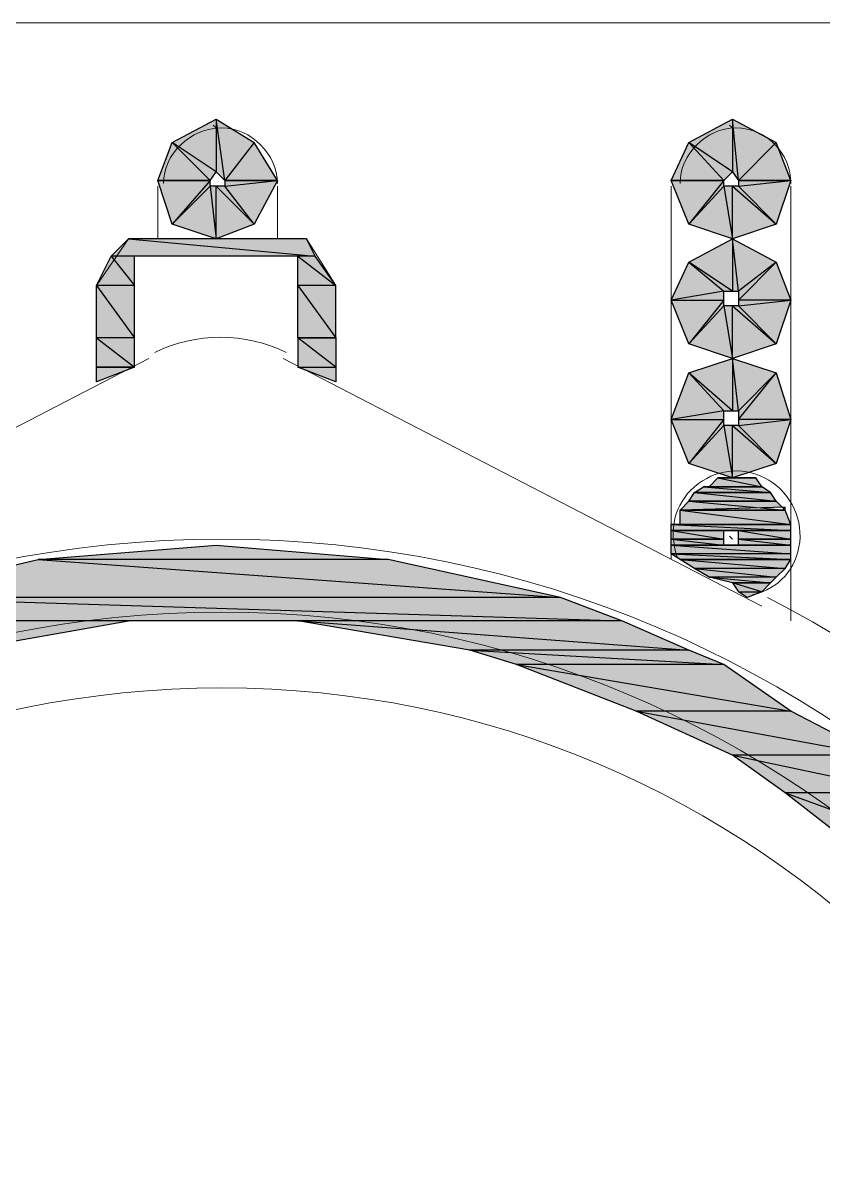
# Model space of a CAD drawing. Header units: millimetres. Extents: x 53 to 176, y -29 to 32.
# Drawn here: x 115.084 to 115.467, y -13.725 to -13.175 of the extents above; entities that cross this region are included whole.
import ezdxf

# ---------------------------------------------------------------- set-up
doc = ezdxf.new("R2010")
doc.units = ezdxf.units.MM
doc.layers.add('15 - Quadro de medição', color=6, linetype='Continuous')

msp = doc.modelspace()

# ---------------------------------------------------------------- hatches: boundary and pattern name
at = {"layer": '15 - Quadro de medição', "true_color": 0x000007}
h = msp.add_hatch(color=7, dxfattribs=at)
h.paths.add_polyline_path([(115.20621, -13.25027), (115.19503, -13.23211), (115.18107, -13.25027)])
h.paths.add_polyline_path([(115.19503, -13.23211), (115.18107, -13.25027), (115.17687, -13.22094)])
h.paths.add_polyline_path([(115.18107, -13.25027), (115.17687, -13.22094), (115.17687, -13.24608)])
h.paths.add_polyline_path([(115.17687, -13.22094), (115.17687, -13.24608), (115.15592, -13.23211)])
h.paths.add_polyline_path([(115.17687, -13.24608), (115.15592, -13.23211), (115.17408, -13.25027)])
h.paths.add_polyline_path([(115.15592, -13.23211), (115.17408, -13.25027), (115.14894, -13.25027)])
h = msp.add_hatch(color=7, dxfattribs=at)
h.paths.add_polyline_path([(115.45204, -13.25027), (115.44505, -13.23211), (115.42689, -13.25027)])
h.paths.add_polyline_path([(115.44505, -13.23211), (115.42689, -13.25027), (115.4241, -13.22094)])
h.paths.add_polyline_path([(115.42689, -13.25027), (115.4241, -13.22094), (115.4241, -13.24608)])
h.paths.add_polyline_path([(115.4241, -13.22094), (115.4241, -13.24608), (115.40315, -13.23211)])
h.paths.add_polyline_path([(115.4241, -13.24608), (115.40315, -13.23211), (115.41991, -13.25027)])
h.paths.add_polyline_path([(115.40315, -13.23211), (115.41991, -13.25027), (115.39477, -13.25027)])
h = msp.add_hatch(color=7, dxfattribs=at)
h.paths.add_polyline_path([(115.14894, -13.25027), (115.17408, -13.25027), (115.15592, -13.27122)])
h.paths.add_polyline_path([(115.17408, -13.25027), (115.15592, -13.27122), (115.17408, -13.25306)])
h.paths.add_polyline_path([(115.15592, -13.27122), (115.17408, -13.25306), (115.17687, -13.2782)])
h.paths.add_polyline_path([(115.17408, -13.25306), (115.17687, -13.2782), (115.17687, -13.25306)])
h.paths.add_polyline_path([(115.17687, -13.2782), (115.17687, -13.25306), (115.19503, -13.27122)])
h.paths.add_polyline_path([(115.17687, -13.25306), (115.19503, -13.27122), (115.18107, -13.25306)])
h.paths.add_polyline_path([(115.19503, -13.27122), (115.18107, -13.25306), (115.20621, -13.25027)])
h.paths.add_polyline_path([(115.18107, -13.25306), (115.20621, -13.25027), (115.18107, -13.25027)])
h = msp.add_hatch(color=7, dxfattribs=at)
h.paths.add_polyline_path([(115.39477, -13.25027), (115.41991, -13.25027), (115.40315, -13.27122)])
h.paths.add_polyline_path([(115.41991, -13.25027), (115.40315, -13.27122), (115.41991, -13.25306)])
h.paths.add_polyline_path([(115.40315, -13.27122), (115.41991, -13.25306), (115.4241, -13.2782)])
h.paths.add_polyline_path([(115.41991, -13.25306), (115.4241, -13.2782), (115.4241, -13.25306)])
h.paths.add_polyline_path([(115.4241, -13.2782), (115.4241, -13.25306), (115.44505, -13.27122)])
h.paths.add_polyline_path([(115.4241, -13.25306), (115.44505, -13.27122), (115.42689, -13.25306)])
h.paths.add_polyline_path([(115.44505, -13.27122), (115.42689, -13.25306), (115.45204, -13.25027)])
h.paths.add_polyline_path([(115.42689, -13.25306), (115.45204, -13.25027), (115.42689, -13.25027)])
h = msp.add_hatch(color=7, dxfattribs=at)
h.paths.add_polyline_path([(115.22017, -13.2782), (115.13497, -13.2782), (115.22436, -13.28658)])
h.paths.add_polyline_path([(115.13497, -13.2782), (115.22436, -13.28658), (115.12659, -13.28658)])
h = msp.add_hatch(color=7, dxfattribs=at)
h.paths.add_polyline_path([(115.44505, -13.32849), (115.42689, -13.31033), (115.45204, -13.30753)])
h.paths.add_polyline_path([(115.42689, -13.31033), (115.45204, -13.30753), (115.42689, -13.30753)])
h.paths.add_polyline_path([(115.45204, -13.30753), (115.42689, -13.30753), (115.44505, -13.28938)])
h.paths.add_polyline_path([(115.42689, -13.30753), (115.44505, -13.28938), (115.42689, -13.30334)])
h.paths.add_polyline_path([(115.44505, -13.28938), (115.42689, -13.30334), (115.4241, -13.2782)])
h.paths.add_polyline_path([(115.42689, -13.30334), (115.4241, -13.2782), (115.4241, -13.30334)])
h.paths.add_polyline_path([(115.4241, -13.2782), (115.4241, -13.30334), (115.40315, -13.28938)])
h.paths.add_polyline_path([(115.4241, -13.30334), (115.40315, -13.28938), (115.41991, -13.30334)])
h.paths.add_polyline_path([(115.40315, -13.28938), (115.41991, -13.30334), (115.39477, -13.30753)])
h.paths.add_polyline_path([(115.41991, -13.30334), (115.39477, -13.30753), (115.41991, -13.30753)])
h.paths.add_polyline_path([(115.39477, -13.30753), (115.41991, -13.30753), (115.40315, -13.32849)])
h.paths.add_polyline_path([(115.41991, -13.30753), (115.40315, -13.32849), (115.41991, -13.31033)])
h.paths.add_polyline_path([(115.40315, -13.32849), (115.41991, -13.31033), (115.4241, -13.33547)])
h.paths.add_polyline_path([(115.41991, -13.31033), (115.4241, -13.33547), (115.4241, -13.31033)])
h.paths.add_polyline_path([(115.4241, -13.33547), (115.4241, -13.31033), (115.44505, -13.32849)])
h.paths.add_polyline_path([(115.4241, -13.31033), (115.44505, -13.32849), (115.42689, -13.31033)])
h = msp.add_hatch(color=7, dxfattribs=at)
h.paths.add_polyline_path([(115.13777, -13.28658), (115.12659, -13.28658), (115.13777, -13.30055)])
h.paths.add_polyline_path([(115.12659, -13.28658), (115.13777, -13.30055), (115.11961, -13.30055)])
h = msp.add_hatch(color=7, dxfattribs=at)
h.paths.add_polyline_path([(115.22436, -13.28658), (115.21598, -13.28658), (115.23414, -13.30055)])
h.paths.add_polyline_path([(115.21598, -13.28658), (115.23414, -13.30055), (115.21598, -13.30055)])
h = msp.add_hatch(color=7, dxfattribs=at)
h.paths.add_polyline_path([(115.13777, -13.30055), (115.11961, -13.30055), (115.13777, -13.32569)])
h.paths.add_polyline_path([(115.11961, -13.30055), (115.13777, -13.32569), (115.11961, -13.32569)])
h = msp.add_hatch(color=7, dxfattribs=at)
h.paths.add_polyline_path([(115.23414, -13.30055), (115.21598, -13.30055), (115.23414, -13.32569)])
h.paths.add_polyline_path([(115.21598, -13.30055), (115.23414, -13.32569), (115.21598, -13.32569)])
h = msp.add_hatch(color=7, dxfattribs=at)
h.paths.add_polyline_path([(115.13777, -13.32569), (115.11961, -13.32569), (115.13777, -13.33966)])
h.paths.add_polyline_path([(115.11961, -13.32569), (115.13777, -13.33966), (115.11961, -13.33966)])
h = msp.add_hatch(color=7, dxfattribs=at)
h.paths.add_polyline_path([(115.21598, -13.32569), (115.21598, -13.33966), (115.23414, -13.33966)])
h.paths.add_polyline_path([(115.21598, -13.33966), (115.23414, -13.33966), (115.23414, -13.34664)])
for points in [[(115.21598, -13.32569), (115.23414, -13.32569), (115.23414, -13.33966)], [(115.11961, -13.33966), (115.13777, -13.33966), (115.11961, -13.34664)], [(115.17687, -13.42486), (115.25928, -13.43185), (115.09167, -13.43185)], [(115.4241, -13.44302), (115.44226, -13.44302), (115.43807, -13.44721)]]:
    msp.add_hatch(color=7, dxfattribs=at).paths.add_polyline_path(points)
h = msp.add_hatch(color=7, dxfattribs=at)
h.paths.add_polyline_path([(115.44505, -13.38575), (115.42689, -13.3676), (115.45204, -13.3648)])
h.paths.add_polyline_path([(115.42689, -13.3676), (115.45204, -13.3648), (115.42689, -13.3648)])
h.paths.add_polyline_path([(115.45204, -13.3648), (115.42689, -13.3648), (115.44505, -13.34245)])
h.paths.add_polyline_path([(115.42689, -13.3648), (115.44505, -13.34245), (115.42689, -13.36061)])
h.paths.add_polyline_path([(115.44505, -13.34245), (115.42689, -13.36061), (115.4241, -13.33547)])
h.paths.add_polyline_path([(115.42689, -13.36061), (115.4241, -13.33547), (115.4241, -13.36061)])
h.paths.add_polyline_path([(115.4241, -13.33547), (115.4241, -13.36061), (115.40315, -13.34245)])
h.paths.add_polyline_path([(115.4241, -13.36061), (115.40315, -13.34245), (115.41991, -13.36061)])
h.paths.add_polyline_path([(115.40315, -13.34245), (115.41991, -13.36061), (115.39477, -13.3648)])
h.paths.add_polyline_path([(115.41991, -13.36061), (115.39477, -13.3648), (115.41991, -13.3648)])
h.paths.add_polyline_path([(115.39477, -13.3648), (115.41991, -13.3648), (115.40315, -13.38575)])
h.paths.add_polyline_path([(115.41991, -13.3648), (115.40315, -13.38575), (115.41991, -13.3676)])
h.paths.add_polyline_path([(115.40315, -13.38575), (115.41991, -13.3676), (115.4241, -13.39274)])
h.paths.add_polyline_path([(115.41991, -13.3676), (115.4241, -13.39274), (115.4241, -13.3676)])
h.paths.add_polyline_path([(115.4241, -13.39274), (115.4241, -13.3676), (115.44505, -13.38575)])
h.paths.add_polyline_path([(115.4241, -13.3676), (115.44505, -13.38575), (115.42689, -13.3676)])
h = msp.add_hatch(color=7, dxfattribs=at)
h.paths.add_polyline_path([(115.43528, -13.39274), (115.41712, -13.39274), (115.43807, -13.39693)])
h.paths.add_polyline_path([(115.41712, -13.39274), (115.43807, -13.39693), (115.41293, -13.39693)])
h.paths.add_polyline_path([(115.43807, -13.39693), (115.41293, -13.39693), (115.41013, -13.39693)])
h = msp.add_hatch(color=7, dxfattribs=at)
h.paths.add_polyline_path([(115.43528, -13.39274), (115.43388, -13.39274), (115.41712, -13.39274)])
h.paths.add_polyline_path([(115.43528, -13.39274), (115.41712, -13.39274), (115.43109, -13.39274)])
h = msp.add_hatch(color=7, dxfattribs=at)
h.paths.add_polyline_path([(115.43807, -13.39693), (115.41013, -13.39693), (115.44226, -13.39972)])
h.paths.add_polyline_path([(115.41013, -13.39693), (115.44226, -13.39972), (115.40594, -13.39972)])
h.paths.add_polyline_path([(115.44226, -13.39972), (115.40594, -13.39972)])
h.paths.add_polyline_path([(115.40594, -13.39972), (115.44226, -13.39972)])
h = msp.add_hatch(color=7, dxfattribs=at)
h.paths.add_polyline_path([(115.44505, -13.40391), (115.40315, -13.40391), (115.44924, -13.4081)])
h.paths.add_polyline_path([(115.40315, -13.40391), (115.44924, -13.4081), (115.39896, -13.4081)])
h.paths.add_polyline_path([(115.44924, -13.4081), (115.39896, -13.4081)])
h.paths.add_polyline_path([(115.39896, -13.4081), (115.44924, -13.4081), (115.44924, -13.4067)])
h = msp.add_hatch(color=7, dxfattribs=at)
h.paths.add_polyline_path([(115.44226, -13.39972), (115.40594, -13.39972), (115.44505, -13.40391)])
h.paths.add_polyline_path([(115.40594, -13.39972), (115.44505, -13.40391), (115.40315, -13.40391)])
h.paths.add_polyline_path([(115.44505, -13.40391), (115.40315, -13.40391)])
h.paths.add_polyline_path([(115.40315, -13.40391), (115.44505, -13.40391)])
h = msp.add_hatch(color=7, dxfattribs=at)
h.paths.add_polyline_path([(115.44924, -13.4081), (115.39896, -13.4081), (115.45204, -13.41509)])
h.paths.add_polyline_path([(115.39896, -13.4081), (115.45204, -13.41509), (115.39896, -13.41509)])
h.paths.add_polyline_path([(115.45204, -13.41509), (115.39896, -13.41509), (115.39477, -13.41509)])
h = msp.add_hatch(color=7, dxfattribs=at)
h.paths.add_polyline_path([(115.45204, -13.41509), (115.39477, -13.41509), (115.45204, -13.41788)])
h.paths.add_polyline_path([(115.39477, -13.41509), (115.45204, -13.41788), (115.39477, -13.41788)])
h = msp.add_hatch(color=7, dxfattribs=at)
h.paths.add_polyline_path([(115.41991, -13.41788), (115.39477, -13.41788)])
h.paths.add_polyline_path([(115.41991, -13.41788), (115.39477, -13.41788), (115.4241, -13.41788)])
h = msp.add_hatch(color=7, dxfattribs=at)
h.paths.add_polyline_path([(115.41991, -13.41788), (115.39477, -13.41788), (115.41991, -13.42207)])
h.paths.add_polyline_path([(115.39477, -13.41788), (115.41991, -13.42207), (115.39477, -13.42207)])
h = msp.add_hatch(color=7, dxfattribs=at)
h.paths.add_polyline_path([(115.45204, -13.41788), (115.42689, -13.41788), (115.45204, -13.42207)])
h.paths.add_polyline_path([(115.42689, -13.41788), (115.45204, -13.42207), (115.42689, -13.42207)])
h = msp.add_hatch(color=7, dxfattribs=at)
h.paths.add_polyline_path([(115.41991, -13.42207), (115.39477, -13.42207), (115.41991, -13.42486)])
h.paths.add_polyline_path([(115.39477, -13.42207), (115.41991, -13.42486), (115.39477, -13.42486)])
h = msp.add_hatch(color=7, dxfattribs=at)
h.paths.add_polyline_path([(115.4241, -13.42486), (115.39477, -13.42486)])
h.paths.add_polyline_path([(115.4241, -13.42486), (115.39477, -13.42486), (115.41991, -13.42486)])
h = msp.add_hatch(color=7, dxfattribs=at)
h.paths.add_polyline_path([(115.45204, -13.42486), (115.39477, -13.42486), (115.45204, -13.42905)])
h.paths.add_polyline_path([(115.39477, -13.42486), (115.45204, -13.42905), (115.39477, -13.42905)])
h = msp.add_hatch(color=7, dxfattribs=at)
h.paths.add_polyline_path([(115.45204, -13.42486), (115.42689, -13.42486)])
h.paths.add_polyline_path([(115.42689, -13.42486), (115.45204, -13.42486), (115.4241, -13.42486)])
h.paths.add_polyline_path([(115.45204, -13.42486), (115.4241, -13.42486)])
h.paths.add_polyline_path([(115.4241, -13.42486), (115.45204, -13.42486)])
h = msp.add_hatch(color=7, dxfattribs=at)
h.paths.add_polyline_path([(115.45204, -13.42207), (115.42689, -13.42207), (115.45204, -13.42486)])
h.paths.add_polyline_path([(115.42689, -13.42207), (115.45204, -13.42486), (115.42689, -13.42486)])
h = msp.add_hatch(color=7, dxfattribs=at)
h.paths.add_polyline_path([(115.25928, -13.43185), (115.09167, -13.43185), (115.34169, -13.45)])
h.paths.add_polyline_path([(115.09167, -13.43185), (115.34169, -13.45), (115.01345, -13.45)])
h = msp.add_hatch(color=7, dxfattribs=at)
h.paths.add_polyline_path([(115.45204, -13.42905), (115.39477, -13.42905), (115.45204, -13.43185)])
h.paths.add_polyline_path([(115.39477, -13.42905), (115.45204, -13.43185), (115.39896, -13.43185)])
h.paths.add_polyline_path([(115.45204, -13.43185), (115.39896, -13.43185)])
h.paths.add_polyline_path([(115.39896, -13.43185), (115.45204, -13.43185)])
h = msp.add_hatch(color=7, dxfattribs=at)
h.paths.add_polyline_path([(115.45204, -13.43185), (115.39896, -13.43185), (115.44924, -13.43604)])
h.paths.add_polyline_path([(115.39896, -13.43185), (115.44924, -13.43604), (115.40594, -13.43604)])
h = msp.add_hatch(color=7, dxfattribs=at)
h.paths.add_polyline_path([(115.44924, -13.43604), (115.40594, -13.43604), (115.44505, -13.44023)])
h.paths.add_polyline_path([(115.40594, -13.43604), (115.44505, -13.44023), (115.41293, -13.44023)])
h = msp.add_hatch(color=7, dxfattribs=at)
h.paths.add_polyline_path([(115.44505, -13.44023), (115.41293, -13.44023), (115.44226, -13.44302)])
h.paths.add_polyline_path([(115.41293, -13.44023), (115.44226, -13.44302), (115.4241, -13.44302)])
h = msp.add_hatch(color=7, dxfattribs=at)
h.paths.add_polyline_path([(115.4241, -13.44302), (115.42689, -13.44721), (115.43807, -13.44721)])
h.paths.add_polyline_path([(115.42689, -13.44721), (115.43807, -13.44721), (115.43109, -13.45)])
h = msp.add_hatch(color=7, dxfattribs=at)
h.paths.add_polyline_path([(115.34169, -13.45), (115.01345, -13.45), (115.37102, -13.46118)])
h.paths.add_polyline_path([(115.01345, -13.45), (115.37102, -13.46118), (114.98412, -13.46118)])
h = msp.add_hatch(color=7, dxfattribs=at)
h.paths.add_polyline_path([(115.13497, -13.46118), (114.98412, -13.46118), (115.05536, -13.47515)])
h.paths.add_polyline_path([(114.98412, -13.46118), (115.05536, -13.47515), (114.952, -13.47515)])
h = msp.add_hatch(color=7, dxfattribs=at)
h.paths.add_polyline_path([(115.37102, -13.46118), (115.21598, -13.46118), (115.40315, -13.47515)])
h.paths.add_polyline_path([(115.21598, -13.46118), (115.40315, -13.47515), (115.29839, -13.47515)])
h = msp.add_hatch(color=7, dxfattribs=at)
h.paths.add_polyline_path([(115.40315, -13.47515), (115.29839, -13.47515), (115.41991, -13.48213)])
h.paths.add_polyline_path([(115.29839, -13.47515), (115.41991, -13.48213), (115.32074, -13.48213)])
h = msp.add_hatch(color=7, dxfattribs=at)
h.paths.add_polyline_path([(115.41991, -13.48213), (115.32074, -13.48213), (115.45204, -13.50448)])
h.paths.add_polyline_path([(115.32074, -13.48213), (115.45204, -13.50448), (115.37801, -13.50448)])
h = msp.add_hatch(color=7, dxfattribs=at)
h.paths.add_polyline_path([(115.45204, -13.50448), (115.37801, -13.50448), (115.49254, -13.52543)])
h.paths.add_polyline_path([(115.37801, -13.50448), (115.49254, -13.52543), (115.4241, -13.52543)])
h = msp.add_hatch(color=7, dxfattribs=at)
h.paths.add_polyline_path([(115.49254, -13.52543), (115.4241, -13.52543), (115.5093, -13.54359)])
h.paths.add_polyline_path([(115.4241, -13.52543), (115.5093, -13.54359), (115.44924, -13.54359)])
h = msp.add_hatch(color=7, dxfattribs=at)
h.paths.add_polyline_path([(115.5093, -13.54359), (115.44924, -13.54359), (115.55679, -13.5827)])
h.paths.add_polyline_path([(115.44924, -13.54359), (115.55679, -13.5827), (115.49953, -13.5827)])

# ---------------------------------------------------------------- linework, layer by layer
at = {"layer": '15 - Quadro de medição', "color": 7, "linetype": 'Continuous', "lineweight": 20, "true_color": 0x000007}
for points in [[(114.31927, -13.17484), (116.03588, -13.17484), (116.03588, -16.73937), (114.31228, -16.73937), (114.31088, -16.73937), (114.24803, -16.73937)], [(114.33323, -13.17484), (116.01353, -13.17484), (116.01353, -13.17484)], [(115.17687, -13.22513), (115.17548, -13.22373), (115.17548, -13.22373)], [(115.4241, -13.22513), (115.4227, -13.22373), (115.4227, -13.22373)], [(115.14894, -13.25306), (115.14894, -13.2782), (115.14894, -13.2782)], [(115.20621, -13.2782), (115.20621, -13.25306), (115.20621, -13.25306)], [(115.39477, -13.25306), (115.39477, -13.43185), (115.39477, -13.43185)], [(115.45204, -13.46118), (115.45204, -13.25306), (115.45204, -13.25306)], [(115.23414, -13.34664), (115.23414, -13.30055), (115.22017, -13.2782), (115.17687, -13.2782), (115.13497, -13.2782), (115.11961, -13.30055), (115.11961, -13.34664)], [(115.21598, -13.33966), (115.21598, -13.32569), (115.21598, -13.28658), (115.17687, -13.28658), (115.13777, -13.28658), (115.13777, -13.32569), (115.13777, -13.33966)], [(115.14475, -13.33547), (114.91568, -13.45419), (114.91568, -13.45419)], [(115.43807, -13.45419), (115.209, -13.33547), (115.209, -13.33547)], [(115.4241, -13.42207), (115.4227, -13.42067), (115.4227, -13.42067)]]:
    msp.add_lwpolyline(points, dxfattribs=at)
at = {"layer": '15 - Quadro de medição', "color": 7, "linetype": 'Continuous', "lineweight": -2, "true_color": 0x000007}
for points in [[(115.17687, -13.22094), (115.17687, -13.24608), (115.15592, -13.23211)], [(115.19503, -13.23211), (115.18107, -13.25027), (115.17687, -13.22094)], [(115.18107, -13.25027), (115.17687, -13.22094), (115.17687, -13.24608)], [(115.4241, -13.22094), (115.4241, -13.24608), (115.40315, -13.23211)], [(115.44505, -13.23211), (115.42689, -13.25027), (115.4241, -13.22094)], [(115.42689, -13.25027), (115.4241, -13.22094), (115.4241, -13.24608)], [(115.15592, -13.23211), (115.17408, -13.25027), (115.14894, -13.25027)], [(115.17687, -13.24608), (115.15592, -13.23211), (115.17408, -13.25027)], [(115.20621, -13.25027), (115.19503, -13.23211), (115.18107, -13.25027)], [(115.40315, -13.23211), (115.41991, -13.25027), (115.39477, -13.25027)], [(115.4241, -13.24608), (115.40315, -13.23211), (115.41991, -13.25027)], [(115.45204, -13.25027), (115.44505, -13.23211), (115.42689, -13.25027)], [(115.14894, -13.25027), (115.17408, -13.25027), (115.15592, -13.27122)], [(115.17408, -13.25027), (115.15592, -13.27122), (115.17408, -13.25306)], [(115.19503, -13.27122), (115.18107, -13.25306), (115.20621, -13.25027)], [(115.18107, -13.25306), (115.20621, -13.25027), (115.18107, -13.25027)], [(115.39477, -13.25027), (115.41991, -13.25027), (115.40315, -13.27122)], [(115.41991, -13.25027), (115.40315, -13.27122), (115.41991, -13.25306)], [(115.44505, -13.27122), (115.42689, -13.25306), (115.45204, -13.25027)], [(115.42689, -13.25306), (115.45204, -13.25027), (115.42689, -13.25027)], [(115.15592, -13.27122), (115.17408, -13.25306), (115.17687, -13.2782)], [(115.17408, -13.25306), (115.17687, -13.2782), (115.17687, -13.25306)], [(115.17687, -13.2782), (115.17687, -13.25306), (115.19503, -13.27122)], [(115.17687, -13.25306), (115.19503, -13.27122), (115.18107, -13.25306)], [(115.40315, -13.27122), (115.41991, -13.25306), (115.4241, -13.2782)], [(115.41991, -13.25306), (115.4241, -13.2782), (115.4241, -13.25306)], [(115.4241, -13.2782), (115.4241, -13.25306), (115.44505, -13.27122)], [(115.4241, -13.25306), (115.44505, -13.27122), (115.42689, -13.25306)], [(115.13497, -13.2782), (115.22436, -13.28658), (115.12659, -13.28658)], [(115.22017, -13.2782), (115.13497, -13.2782), (115.22436, -13.28658)], [(115.4241, -13.2782), (115.4241, -13.30334), (115.40315, -13.28938)], [(115.44505, -13.28938), (115.42689, -13.30334), (115.4241, -13.2782)], [(115.42689, -13.30334), (115.4241, -13.2782), (115.4241, -13.30334)], [(115.12659, -13.28658), (115.13777, -13.30055), (115.11961, -13.30055)], [(115.13777, -13.28658), (115.12659, -13.28658), (115.13777, -13.30055)], [(115.22436, -13.28658), (115.21598, -13.28658), (115.23414, -13.30055)], [(115.21598, -13.28658), (115.23414, -13.30055), (115.21598, -13.30055)], [(115.40315, -13.28938), (115.41991, -13.30334), (115.39477, -13.30753)], [(115.4241, -13.30334), (115.40315, -13.28938), (115.41991, -13.30334)], [(115.45204, -13.30753), (115.42689, -13.30753), (115.44505, -13.28938)], [(115.42689, -13.30753), (115.44505, -13.28938), (115.42689, -13.30334)], [(115.13777, -13.30055), (115.11961, -13.30055), (115.13777, -13.32569)], [(115.11961, -13.30055), (115.13777, -13.32569), (115.11961, -13.32569)], [(115.23414, -13.30055), (115.21598, -13.30055), (115.23414, -13.32569)], [(115.21598, -13.30055), (115.23414, -13.32569), (115.21598, -13.32569)], [(115.41991, -13.30334), (115.39477, -13.30753), (115.41991, -13.30753)], [(115.39477, -13.30753), (115.41991, -13.30753), (115.40315, -13.32849)], [(115.41991, -13.30753), (115.40315, -13.32849), (115.41991, -13.31033)], [(115.40315, -13.32849), (115.41991, -13.31033), (115.4241, -13.33547)], [(115.41991, -13.31033), (115.4241, -13.33547), (115.4241, -13.31033)], [(115.4241, -13.33547), (115.4241, -13.31033), (115.44505, -13.32849)], [(115.4241, -13.31033), (115.44505, -13.32849), (115.42689, -13.31033)], [(115.44505, -13.32849), (115.42689, -13.31033), (115.45204, -13.30753)], [(115.42689, -13.31033), (115.45204, -13.30753), (115.42689, -13.30753)], [(115.13777, -13.32569), (115.11961, -13.32569), (115.13777, -13.33966)], [(115.11961, -13.32569), (115.13777, -13.33966), (115.11961, -13.33966)], [(115.21598, -13.32569), (115.21598, -13.33966), (115.23414, -13.33966)], [(115.21598, -13.32569), (115.23414, -13.32569), (115.23414, -13.33966)], [(115.4241, -13.33547), (115.4241, -13.36061), (115.40315, -13.34245)], [(115.44505, -13.34245), (115.42689, -13.36061), (115.4241, -13.33547)], [(115.42689, -13.36061), (115.4241, -13.33547), (115.4241, -13.36061)], [(115.11961, -13.33966), (115.13777, -13.33966), (115.11961, -13.34664)], [(115.21598, -13.33966), (115.23414, -13.33966), (115.23414, -13.34664)], [(115.40315, -13.34245), (115.41991, -13.36061), (115.39477, -13.3648)], [(115.4241, -13.36061), (115.40315, -13.34245), (115.41991, -13.36061)], [(115.45204, -13.3648), (115.42689, -13.3648), (115.44505, -13.34245)], [(115.42689, -13.3648), (115.44505, -13.34245), (115.42689, -13.36061)], [(115.41991, -13.36061), (115.39477, -13.3648), (115.41991, -13.3648)], [(115.39477, -13.3648), (115.41991, -13.3648), (115.40315, -13.38575)], [(115.41991, -13.3648), (115.40315, -13.38575), (115.41991, -13.3676)], [(115.44505, -13.38575), (115.42689, -13.3676), (115.45204, -13.3648)], [(115.42689, -13.3676), (115.45204, -13.3648), (115.42689, -13.3648)], [(115.40315, -13.38575), (115.41991, -13.3676), (115.4241, -13.39274)], [(115.41991, -13.3676), (115.4241, -13.39274), (115.4241, -13.3676)], [(115.4241, -13.39274), (115.4241, -13.3676), (115.44505, -13.38575)], [(115.4241, -13.3676), (115.44505, -13.38575), (115.42689, -13.3676)], [(115.41712, -13.39274), (115.43807, -13.39693), (115.41293, -13.39693)], [(115.41991, -13.39274), (115.43109, -13.39274), (115.41712, -13.39274)], [(115.43528, -13.39274), (115.43388, -13.39274), (115.41712, -13.39274)], [(115.43528, -13.39274), (115.41712, -13.39274), (115.43109, -13.39274)], [(115.43528, -13.39274), (115.41712, -13.39274), (115.43807, -13.39693)], [(115.4241, -13.39274), (115.42689, -13.39274), (115.41991, -13.39274)], [(115.42689, -13.39274), (115.41991, -13.39274), (115.43109, -13.39274)], [(115.41013, -13.39693), (115.44226, -13.39972), (115.40594, -13.39972)], [(115.43807, -13.39693), (115.41293, -13.39693), (115.41013, -13.39693)], [(115.43807, -13.39693), (115.41013, -13.39693), (115.44226, -13.39972)], [(115.41293, -13.39693), (115.43807, -13.39693), (115.43807, -13.39693)], [(115.40315, -13.40391), (115.44924, -13.4081), (115.39896, -13.4081)], [(115.40594, -13.39972), (115.44505, -13.40391), (115.40315, -13.40391)], [(115.44505, -13.40391), (115.40315, -13.40391)], [(115.40315, -13.40391), (115.44505, -13.40391), (115.44505, -13.40391)], [(115.44505, -13.40391), (115.40315, -13.40391), (115.44924, -13.4081)], [(115.44226, -13.39972), (115.40594, -13.39972)], [(115.40594, -13.39972), (115.44226, -13.39972), (115.44226, -13.39972)], [(115.44226, -13.39972), (115.40594, -13.39972), (115.44505, -13.40391)], [(115.39896, -13.4081), (115.44924, -13.4081), (115.44924, -13.4067)], [(115.44924, -13.4081), (115.39896, -13.4081)], [(115.44924, -13.4081), (115.39896, -13.4081), (115.45204, -13.41509)], [(115.39896, -13.4081), (115.45204, -13.41509), (115.39896, -13.41509)], [(115.45204, -13.41509), (115.39896, -13.41509), (115.39477, -13.41509)], [(115.45204, -13.41509), (115.39477, -13.41509), (115.45204, -13.41788)], [(115.39477, -13.41509), (115.45204, -13.41788), (115.39477, -13.41788)], [(115.39896, -13.41509), (115.45204, -13.41509), (115.45204, -13.41509)], [(115.39477, -13.41788), (115.4241, -13.41788), (115.4241, -13.41788)], [(115.4241, -13.41788), (115.4241, -13.41788), (115.39477, -13.41788)], [(115.39477, -13.41788), (115.4241, -13.41788), (115.4241, -13.41788)], [(115.4241, -13.41788), (115.4241, -13.41788), (115.39477, -13.41788)], [(115.39477, -13.41788), (115.4241, -13.41788), (115.4241, -13.41788)], [(115.4241, -13.41788), (115.4241, -13.41788), (115.39477, -13.41788)], [(115.39477, -13.41788), (115.4241, -13.41788), (115.4241, -13.41788)], [(115.4241, -13.41788), (115.4241, -13.41788), (115.39477, -13.41788)], [(115.41991, -13.41788), (115.41991, -13.41788), (115.39477, -13.41788)], [(115.41991, -13.41788), (115.39477, -13.41788), (115.4241, -13.41788)], [(115.41991, -13.41788), (115.39477, -13.41788), (115.41991, -13.42207)], [(115.39477, -13.41788), (115.41991, -13.42207), (115.39477, -13.42207)], [(115.4241, -13.41788), (115.45204, -13.41788), (115.45204, -13.41788)], [(115.45204, -13.41788), (115.45204, -13.41788), (115.4241, -13.41788)], [(115.45204, -13.41788), (115.4241, -13.41788)], [(115.4241, -13.41788), (115.45204, -13.41788), (115.42689, -13.41788)], [(115.42689, -13.41788), (115.45204, -13.41788), (115.45204, -13.41788)], [(115.45204, -13.41788), (115.45204, -13.41788), (115.42689, -13.41788)], [(115.42689, -13.41788), (115.45204, -13.41788), (115.45204, -13.41788)], [(115.45204, -13.41788), (115.45204, -13.41788), (115.42689, -13.41788)], [(115.42689, -13.41788), (115.45204, -13.41788), (115.45204, -13.41788)], [(115.45204, -13.41788), (115.45204, -13.41788), (115.42689, -13.41788)], [(115.45204, -13.41788), (115.42689, -13.41788), (115.45204, -13.42207)], [(115.42689, -13.41788), (115.45204, -13.42207), (115.42689, -13.42207)], [(115.17687, -13.42486), (115.25928, -13.43185), (115.09167, -13.43185)], [(115.39477, -13.42207), (115.41991, -13.42207), (115.41991, -13.42207)], [(115.41991, -13.42207), (115.41991, -13.42207), (115.39477, -13.42207)], [(115.39477, -13.42207), (115.41991, -13.42207), (115.41991, -13.42207)], [(115.41991, -13.42207), (115.41991, -13.42207), (115.39477, -13.42207)], [(115.39477, -13.42207), (115.41991, -13.42207), (115.41991, -13.42207)], [(115.41991, -13.42207), (115.41991, -13.42207), (115.39477, -13.42207)], [(115.39477, -13.42207), (115.41991, -13.42207), (115.41991, -13.42207)], [(115.41991, -13.42207), (115.41991, -13.42207), (115.39477, -13.42207)], [(115.39477, -13.42207), (115.41991, -13.42207), (115.41991, -13.42207)], [(115.41991, -13.42207), (115.41991, -13.42207), (115.39477, -13.42207)], [(115.41991, -13.42207), (115.39477, -13.42207), (115.41991, -13.42486)], [(115.39477, -13.42207), (115.41991, -13.42486), (115.39477, -13.42486)], [(115.39477, -13.42486), (115.41991, -13.42486), (115.41991, -13.42486)], [(115.41991, -13.42486), (115.41991, -13.42486), (115.39477, -13.42486)], [(115.4241, -13.42486), (115.4241, -13.42486), (115.39477, -13.42486)], [(115.4241, -13.42486), (115.39477, -13.42486), (115.41991, -13.42486)], [(115.39477, -13.42486), (115.4241, -13.42486), (115.4241, -13.42486)], [(115.4241, -13.42486), (115.4241, -13.42486), (115.39477, -13.42486)], [(115.39477, -13.42486), (115.4241, -13.42486), (115.4241, -13.42486)], [(115.4241, -13.42486), (115.4241, -13.42486), (115.39477, -13.42486)], [(115.4241, -13.42486), (115.39477, -13.42486)], [(115.39477, -13.42486), (115.4241, -13.42486), (115.4241, -13.42486)], [(115.39477, -13.42486), (115.4241, -13.42486), (115.4241, -13.42486)], [(115.4241, -13.42486), (115.4241, -13.42486), (115.39477, -13.42486)], [(115.45204, -13.42486), (115.39477, -13.42486), (115.45204, -13.42905)], [(115.39477, -13.42486), (115.45204, -13.42905), (115.39477, -13.42905)], [(115.42689, -13.42486), (115.45204, -13.42486), (115.4241, -13.42486)], [(115.45204, -13.42486), (115.4241, -13.42486)], [(115.4241, -13.42486), (115.45204, -13.42486), (115.45204, -13.42486)], [(115.4241, -13.42486), (115.45204, -13.42486), (115.45204, -13.42486)], [(115.45204, -13.42486), (115.45204, -13.42486), (115.4241, -13.42486)], [(115.42689, -13.42207), (115.45204, -13.42207), (115.45204, -13.42207)], [(115.45204, -13.42207), (115.45204, -13.42207), (115.42689, -13.42207)], [(115.42689, -13.42207), (115.45204, -13.42207), (115.45204, -13.42207)], [(115.45204, -13.42207), (115.45204, -13.42207), (115.42689, -13.42207)], [(115.42689, -13.42207), (115.45204, -13.42207), (115.45204, -13.42207)], [(115.45204, -13.42207), (115.45204, -13.42207), (115.42689, -13.42207)], [(115.42689, -13.42207), (115.45204, -13.42207), (115.45204, -13.42207)], [(115.45204, -13.42207), (115.45204, -13.42207), (115.42689, -13.42207)], [(115.42689, -13.42207), (115.45204, -13.42207), (115.45204, -13.42207)], [(115.45204, -13.42207), (115.45204, -13.42207), (115.42689, -13.42207)], [(115.45204, -13.42207), (115.42689, -13.42207), (115.45204, -13.42486)], [(115.42689, -13.42207), (115.45204, -13.42486), (115.42689, -13.42486)], [(115.42689, -13.42486), (115.45204, -13.42486), (115.45204, -13.42486)], [(115.45204, -13.42486), (115.45204, -13.42486), (115.42689, -13.42486)], [(115.42689, -13.42486), (115.45204, -13.42486), (115.45204, -13.42486)], [(115.45204, -13.42486), (115.45204, -13.42486), (115.42689, -13.42486)], [(115.42689, -13.42486), (115.45204, -13.42486), (115.45204, -13.42486)], [(115.45204, -13.42486), (115.45204, -13.42486), (115.42689, -13.42486)], [(115.45204, -13.42486), (115.42689, -13.42486)], [(115.09167, -13.43185), (115.34169, -13.45), (115.01345, -13.45)], [(115.25928, -13.43185), (115.09167, -13.43185), (115.34169, -13.45)], [(115.45204, -13.42905), (115.39477, -13.42905), (115.45204, -13.43185)], [(115.39477, -13.42905), (115.45204, -13.43185), (115.39896, -13.43185)], [(115.45204, -13.43185), (115.39896, -13.43185)], [(115.39896, -13.43185), (115.45204, -13.43185), (115.45204, -13.43185)], [(115.45204, -13.43185), (115.39896, -13.43185), (115.44924, -13.43604)], [(115.39896, -13.43185), (115.44924, -13.43604), (115.40594, -13.43604)], [(115.44924, -13.43604), (115.40594, -13.43604), (115.44505, -13.44023)], [(115.40594, -13.43604), (115.44505, -13.44023), (115.41293, -13.44023)], [(115.44505, -13.44023), (115.41293, -13.44023), (115.44226, -13.44302)], [(115.41293, -13.44023), (115.44226, -13.44302), (115.4241, -13.44302)], [(115.4241, -13.44302), (115.42689, -13.44721), (115.43807, -13.44721)], [(115.4241, -13.44302), (115.44226, -13.44302), (115.43807, -13.44721)], [(115.42689, -13.44721), (115.43807, -13.44721), (115.43109, -13.45)], [(115.01345, -13.45), (115.37102, -13.46118), (114.98412, -13.46118)], [(115.34169, -13.45), (115.01345, -13.45), (115.37102, -13.46118)], [(115.13497, -13.46118), (114.98412, -13.46118), (115.05536, -13.47515)], [(115.37102, -13.46118), (115.21598, -13.46118), (115.40315, -13.47515)], [(115.21598, -13.46118), (115.40315, -13.47515), (115.29839, -13.47515)], [(115.40315, -13.47515), (115.29839, -13.47515), (115.41991, -13.48213)], [(115.29839, -13.47515), (115.41991, -13.48213), (115.32074, -13.48213)], [(115.41991, -13.48213), (115.32074, -13.48213), (115.45204, -13.50448)], [(115.32074, -13.48213), (115.45204, -13.50448), (115.37801, -13.50448)], [(115.45204, -13.50448), (115.37801, -13.50448), (115.49254, -13.52543)], [(115.37801, -13.50448), (115.49254, -13.52543), (115.4241, -13.52543)], [(115.49254, -13.52543), (115.4241, -13.52543), (115.5093, -13.54359)], [(115.4241, -13.52543), (115.5093, -13.54359), (115.44924, -13.54359)], [(115.5093, -13.54359), (115.44924, -13.54359), (115.55679, -13.5827)], [(115.44924, -13.54359), (115.55679, -13.5827), (115.49953, -13.5827)]]:
    msp.add_lwpolyline(points, close=True, dxfattribs=at)
at = {"layer": '15 - Quadro de medição', "color": 7, "linetype": 'Continuous', "lineweight": 20, "true_color": 0x000007}
for points in [[(115.17967, -13.22513), (115.1643, -13.22513), (115.15173, -13.2377), (115.15173, -13.25166)], [(115.20621, -13.25166), (115.20621, -13.2377), (115.19364, -13.22513), (115.17967, -13.22513)], [(115.4255, -13.22513), (115.41153, -13.22513), (115.39896, -13.2377), (115.39896, -13.25166)], [(115.45204, -13.25166), (115.45204, -13.2377), (115.44086, -13.22513), (115.4255, -13.22513)], [(115.2104, -13.33268), (115.19084, -13.3229), (115.1671, -13.3229), (115.14754, -13.33268)]]:
    msp.add_open_spline(points, degree=3, dxfattribs=at)
for points in [[(115.43388, -13.44861), (115.44645, -13.44581), (115.45483, -13.43604), (115.45623, -13.42347), (115.45623, -13.42347), (115.45762, -13.41089), (115.45064, -13.39832), (115.43947, -13.39274), (115.43947, -13.39274), (115.42829, -13.38715), (115.41572, -13.38855), (115.40594, -13.39693), (115.40594, -13.39693), (115.39617, -13.40531), (115.39337, -13.41788), (115.39756, -13.43045)], [(115.71323, -13.95703), (115.71323, -13.66091), (115.47438, -13.42207), (115.17967, -13.42207), (115.17967, -13.42207), (114.88356, -13.42207), (114.64471, -13.66091), (114.64471, -13.95703), (114.64471, -13.95703), (114.64471, -14.25174), (114.88356, -14.49059), (115.17967, -14.49059), (115.17967, -14.49059), (115.47438, -14.49059), (115.71323, -14.25174), (115.71323, -13.95703)], [(114.91847, -13.45), (114.68382, -13.57013), (114.5623, -13.83551), (114.62516, -14.09112), (114.62516, -14.09112), (114.68661, -14.34672), (114.91568, -14.5269), (115.17967, -14.5269), (115.17967, -14.5269), (115.44226, -14.5269), (115.67133, -14.34672), (115.73278, -14.09112), (115.73278, -14.09112), (115.79564, -13.83551), (115.67412, -13.57013), (115.44086, -13.45)], [(115.67831, -13.95703), (115.67831, -13.68047), (115.45483, -13.45699), (115.17967, -13.45699), (115.17967, -13.45699), (114.90311, -13.45699), (114.67963, -13.68047), (114.67963, -13.95703), (114.67963, -13.95703), (114.67963, -14.23219), (114.90311, -14.45567), (115.17967, -14.45567), (115.17967, -14.45567), (115.45483, -14.45567), (115.67831, -14.23219), (115.67831, -13.95703)], [(115.642, -13.95703), (115.642, -13.70002), (115.43528, -13.4933), (115.17967, -13.4933), (115.17967, -13.4933), (114.92266, -13.4933), (114.71594, -13.70002), (114.71594, -13.95703), (114.71594, -13.95703), (114.71594, -14.21263), (114.92266, -14.41935), (115.17967, -14.41935), (115.17967, -14.41935), (115.43528, -14.41935), (115.642, -14.21263), (115.642, -13.95703)]]:
    msp.add_open_spline(points, degree=3, knots=[0, 0, 0, 0, 0.0625, 0.0625, 0.0625, 0.062501, 0.125, 0.125, 0.125, 0.125001, 0.1875, 0.1875, 0.1875, 0.187501, 1, 1, 1, 1], dxfattribs=at)

doc.saveas('drawing.dxf')
